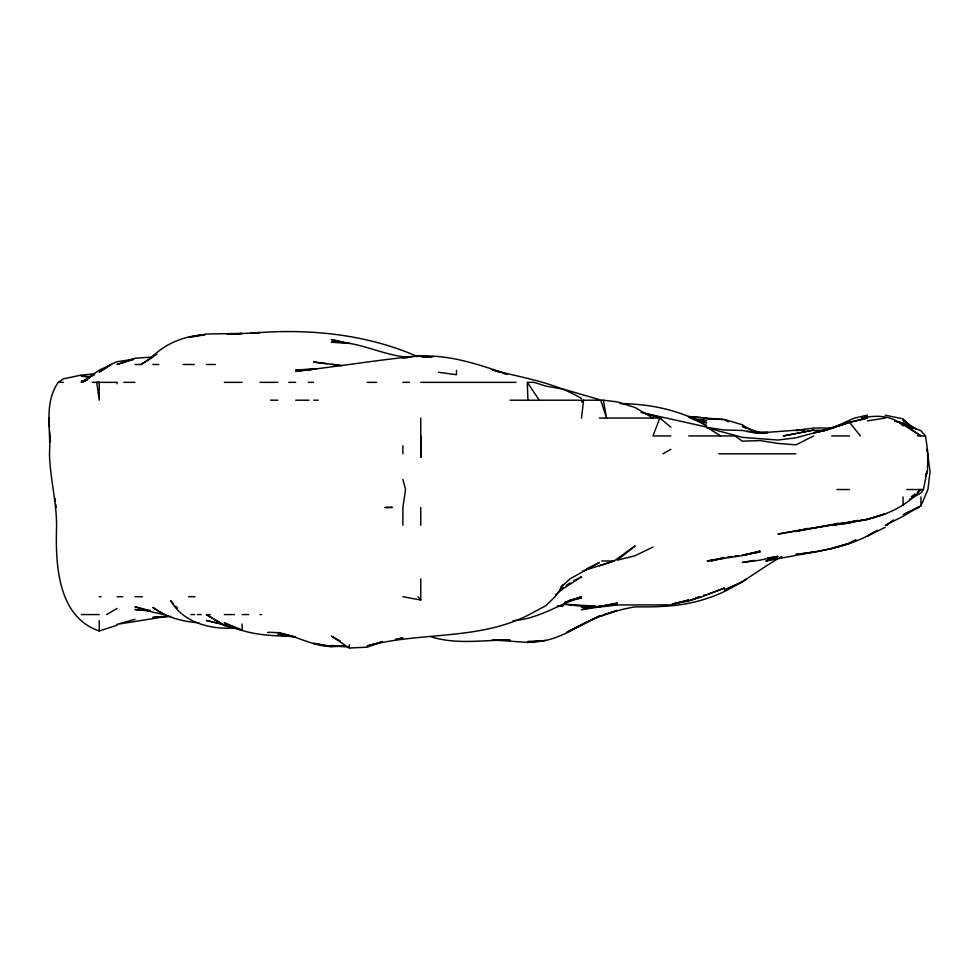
<?xml version="1.0" encoding="UTF-8"?>
<svg xmlns="http://www.w3.org/2000/svg" width="979" height="979" viewBox="0 0 979 979"><rect width="100%" height="100%" fill="white"/><g stroke="black" fill="none" stroke-linecap="round" stroke-linejoin="round"><path stroke-width="1.47" d="M420.762 435.936L420.762 457.352L420.762 418.07M117.088 625.251L99.234 631.002C56.745 616.452 55.448 562.46 56.598 525.246C56.464 501.236 50.088 477.825 49.452 453.803C51.189 429.805 43.492 403.605 58.238 382.348L63.5 378.836L81.367 375.043L94.767 373.929M581.526 418.07L583.57 400.203L581.526 402.051M909.442 499.363L920.933 493.049L923.454 489.524L926.929 471.658L925.547 475.782M925.877 475.782L927.358 471.658L928.006 453.803L925.534 435.936L920.933 430.784L903.066 423.185L894.818 420.994M670.848 427.162L659.797 418.07L652.981 435.936L670.848 435.936M919.048 507.391L903.066 514.77L920.933 505.862L927.921 489.524L930.05 471.658L927.664 453.803M560.392 587.596L563.671 584.573L561.542 586.433M795.89 530.802L867.333 519.47L885.2 513.828L867.333 519.335L850.959 522.088C876.927 518.833 903.397 510.022 920.933 489.524L917.36 492.192M555.436 594.828L563.671 588.281L581.526 576.851L573.914 580.486M911.4 496.647L914.973 493.967M893.509 519.947L886.325 525.246L887.5 525.246M134.955 364.482L141.086 364.482L156.64 353.994M89.016 377.918L81.367 382.348L99.234 370.16L111.361 364.482L99.234 372.093L110.908 364.482L117.088 361.704L133.462 359.281M539.845 640.768L527.938 641.526C554.812 644.158 576.264 626.23 599.393 616.06L566.78 632.434C588.036 620.209 610.823 610.847 635.114 606.858C659.234 607.102 683.501 606.442 706.569 598.561C734.593 590.043 756.865 570.659 781.854 556.415M742.302 581.93L724.436 589.958L742.302 581.942L746.953 578.834M877.551 530.251C853.455 545.609 823.963 551.128 795.89 554.457L813.745 552.083L765.908 560.979L776.677 557.577M566.229 585.418L570.072 582.958M141.086 364.482L152.822 357.188M559.792 590.251L563.671 587.828M917.568 507.391L903.066 516.337L885.2 525.246M873.721 532.209L867.333 536.076L885.2 527.314M82.003 382.348L89.383 377.918M106.638 614.567L117.088 608.436M91.573 376.45L94.119 374.981M663.016 453.803L670.848 449.288M854.275 540.861L849.478 543.406L831.612 548.497L813.745 552.364M855.854 539.625L849.478 543.112L831.612 548.497M156.64 354.178L152.822 356.234C166.711 342.723 185.716 335.601 204.917 334.842L188.543 337.29L206.41 334.01L242.131 333.447L228.731 334.328M813.745 435.936L795.89 444.858L778.024 443.426L760.157 440.587L742.302 441.174L734.996 435.936L688.702 435.936M586.629 568.823L599.393 562.533L570.035 578.834L563.671 584.659L555.105 596.7L545.805 605.732L527.938 615.253C477.764 640.547 419.942 631.663 367.174 645.969L382.287 641.612M582.909 570.904L614.09 560.979L635.114 545.903L617.259 560.196L635.114 555.717L652.981 547.004M831.612 428.374L854.483 418.07L867.333 415.169M849.478 421.141L831.612 428.472L821.993 431.176M772.798 558.336L766.263 560.979L776.714 557.577M599.393 616.476L617.259 610.406L604.386 614.567M707.939 594.167L724.436 588.098L702.151 596.7L690.048 600.36M690.134 600.262L700.071 596.7L688.702 601.082L672.328 603.957L688.702 600.005L670.848 604.875L617.259 604.961L599.393 607.078L581.526 607.274L599.393 606.992L581.526 609.648L591.952 607.408M382.287 641.808L367.174 647.168L349.307 648.025L331.453 636.13L340.374 641.11M81.367 382.348L85.491 380.88M838.489 426.208L849.478 422.463L867.333 418.07L849.478 422.243L817.869 432.106L843.984 424.103M835.736 427.101L795.89 437.809L778.024 440.048L742.302 437.356L706.569 427.615M857.714 520.314L849.478 523.055L831.612 525.246L849.478 522.762L853.602 521.195L850.849 521.978M565.042 602.146L581.526 596.7C558.532 604.618 538.107 619.083 513.057 620.674M599.393 565.801L614.163 560.979M133.585 359.477L117.088 364.482L134.955 358.241L152.822 357.017M86.862 379.632L81.367 381.247L87.315 380.158M134.955 619.328L117.088 624.333L167.703 616.268M565.042 602.232L581.526 597.851L569.619 600.164M808.25 528.305L795.89 531.499L828.675 525.246M724.436 557.516L711.048 560.979L724.436 557.834L707.156 560.979L742.302 555.582L760.157 551.128L742.302 555.46L760.157 551.899L742.302 555.02M813.745 433.012L827.145 430.001M754.368 560.367L742.302 562.484L760.157 560.123L778.024 556.341L767.597 557.981M797.371 433.281L813.745 430.026L783.335 435.936L795.89 433.575M867.333 417.017L861.777 418.07C876.132 415.023 891.796 414.974 903.066 425.889M794.397 531.083L778.024 534.093L831.612 524.866M867.333 420.909L885.2 418.07M703.717 595.122L706.569 594.681M395.455 639.177L402.895 638.075L399.921 638.43M727.409 557.1L731.876 556.476M734.85 556.06L737.836 555.644M557.712 606.368L563.671 605.573L557.712 606.013M849.478 522.345L831.612 524.707L849.478 522.394L843.519 522.884M251.065 333.252C307.235 328.246 365.975 333.802 418.021 356.784M545.805 640.376L527.938 642.469L492.217 639.911L510.083 640.168C483.65 639.752 457.022 644.977 431.188 636.815M252.558 333.313L259.998 332.53L227.25 334.377M164.729 616.293L152.822 617.455L170.676 616.415M599.393 606.209L617.259 604.484L599.393 606.466L581.526 606.209L563.671 604.165L594.926 606.123M402.895 358.045C438.825 351.057 473.873 362.573 507.33 374.406L503.206 373.219M836.078 523.52L839.052 523.263M804.824 429.952L795.89 430.564L813.745 427.982L831.612 428.092M316.56 369.205L295.719 369.952L313.586 369.144L295.719 371.335C332.995 367.137 370.197 361.153 407.362 357.09M344.841 646.287L331.453 646.642L313.586 643.338L331.453 646.519C309.168 646.299 289.919 630.99 267.585 632.434M804.824 429.536L760.157 432.902L767.597 432.987M234.691 627.992C210.815 629.656 183.281 622.852 170.676 600.69L173.638 603.896M152.822 364.482L158.867 364.482M183.036 364.482L194.307 364.482M206.41 364.482L215.368 364.482M58.74 382.348L63.5 382.348M92.344 382.348L117.088 382.348L117.088 383.805M123.807 382.348L134.955 382.348M224.264 382.348L242.131 382.348M259.998 382.348L277.865 382.348M288.768 382.348L295.719 382.348M308.299 382.348L313.586 382.348M367.186 382.348L376.572 382.348M402.895 382.348L409.43 382.348M420.762 382.348L515.982 382.348M527.938 382.348L534.044 382.348L545.805 386.118L563.671 389.201L599.393 399.64M270.498 400.203L277.865 400.203M295.719 400.203L309.07 400.203M313.586 400.203L318.187 400.203M510.083 400.203L603.37 400.203L617.259 401.879L635.114 407.521L652.981 418.07M599.393 418.07L659.797 418.07M831.612 435.936L849.478 435.936M917.299 435.936L925.534 435.936M718.794 453.803L795.89 453.803M836.972 489.524L849.478 489.524M906.762 489.524L923.454 489.524M601.718 560.979L614.09 560.979M99.234 596.7L101.131 596.7M117.088 596.7L122.828 596.7M134.955 596.7L142.445 596.7M188.543 596.7L195.017 596.7M81.367 614.567L99.234 614.567M190.807 614.567L194.674 614.567M197.44 614.567L201.393 614.567M240.761 629.754L224.264 625.618L206.41 614.628L210.167 614.567M224.264 614.567L234.507 614.567M242.131 614.567L248.678 614.567M259.998 614.567L261.552 614.567M292.745 636.374C269.47 635.714 244.811 635.028 224.264 622.644L240.761 629.534M746.769 431.555L767.597 432.314M620.233 403.605C650.154 403.935 680.686 410.005 706.569 425.608L691.761 418.07L706.569 422.83L692.826 419.208M344.841 646.03L331.453 645.614L349.307 647.131M425.229 356.87L420.762 356.417L431.188 356.821M420.762 356.417L432.669 356.87M407.362 357.249C381.553 354.998 357.898 340.716 331.453 342.234L349.307 343.384L331.453 339.627L341.071 342.05M706.569 418.094L688.702 416.528L722.943 419.563M90.301 376.707L81.367 376.217L90.301 376.952M718.476 419.453L706.569 418.633L724.436 419.477L742.302 424.751L751.223 430.344M143.889 610.174L134.955 609.525L149.836 611.018M146.862 610.382L149.836 610.602M752.716 432.657L760.157 433.281L742.302 430.466L724.436 429.989L706.569 427.407M198.97 622.791C182.706 621.665 166.002 617.37 152.822 607.408L164.313 614.567L152.822 612.205L134.955 606.796L150.068 610.627M286.786 635.652L277.865 634.894L295.719 637.17L277.865 632.434M289.772 635.909L292.745 636.154M227.25 625.679L206.41 620.49L219.798 623.476M693.169 419.269L696.155 419.575M699.128 419.869L706.569 420.615L690.195 418.327M227.25 625.446L224.264 625.14L206.41 614.628M331.453 364.298L340.411 365.595M326.986 363.735L313.586 362.034L341.891 365.571M688.702 417.103L692.545 417.592M428.202 356.882L420.762 355.94L402.895 357.078L407.362 357.837M438.629 372.301L456.483 374.7L456.483 370.343M688.702 416.748L693.817 417.629M885.2 415.169L903.066 418.902L908.316 423.907M402.895 596.7L420.762 600.029L420.762 578.834M641.074 412.428L706.569 427.028L720.617 435.936M643.362 412.942L661.828 418.07L652.981 415.732M894.818 421.043L903.066 423.234L913.272 428.594M500.465 372.363L492.217 369.793C522.345 377.992 554.347 382.14 581.526 398.502M758.786 432.241L742.302 426.342L746.12 428.398M724.436 419.697L728.266 421.802M903.066 424.531L920.933 435.936L903.066 423.711M916.16 429.304L903.066 420.187L905.294 422.157M175.608 606.025L177.578 608.167M417.972 596.7L420.762 600.029M849.478 422.243L860.357 435.936M539.258 400.203L527.289 382.348L527.938 400.203M600.763 400.203L606.552 418.07L603.37 400.203M402.895 479.429L405.539 489.524L402.895 507.391L402.895 525.246M926.685 449.337L927.333 452.31M55.032 498.458L55.411 501.432M55.779 504.405L56.158 507.391M50.443 441.884L49.684 431.47M48.95 418.07L49.439 427.003M920.933 496.916L920.933 505.862M903.066 497.002L903.066 505.262M420.762 507.391L420.762 525.246M402.895 445.775L402.895 453.803M349.307 644.745L349.307 648.025M242.131 624.002L242.131 630.476M99.234 620.698L99.234 631.002M617.259 603.162L599.393 606.588L617.259 603.162M392.2 507.391L385.041 507.514L392.2 507.391M824.171 430.491L813.745 430.515L824.171 430.515M99.234 382.373L96.737 382.348L99.234 400.203L99.234 382.348"/></g></svg>
